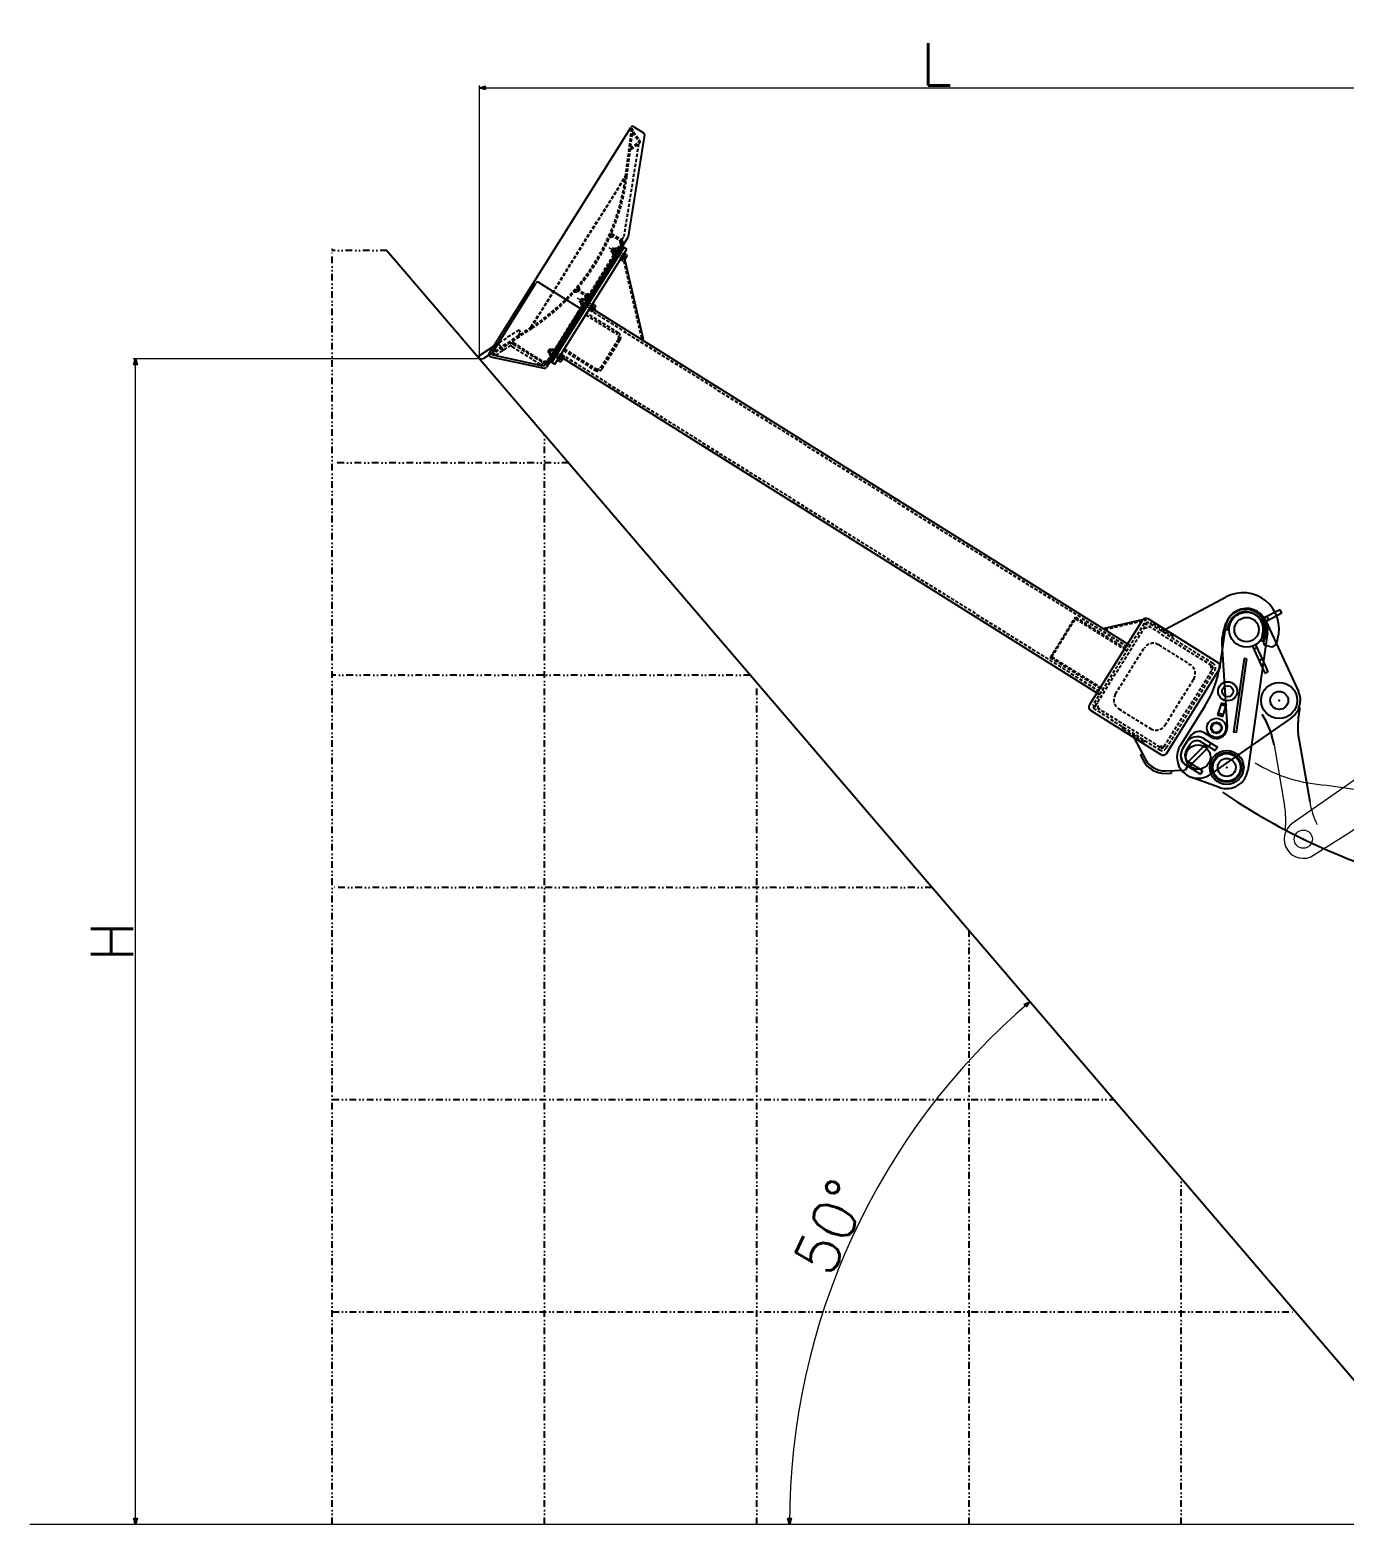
# Model space of a CAD drawing. Header units: millimetres. Extents: x -14999406 to 535, y -382 to 520.
# Drawn here: x -733 to -114, y -353 to 351 of the extents above; entities that cross this region are included whole.
import ezdxf

# ---------------------------------------------------------------- set-up
doc = ezdxf.new("R2010")
doc.units = ezdxf.units.MM
doc.header["$LTSCALE"] = 0.25
doc.header["$PDSIZE"] = 1
for name, pattern in [('CENTER2', [28.575, 19.05, -3.175, 3.175, -3.175]), ('DASHED2', [9.525, 6.35, -3.175]), ('DIVIDE', [31.75, 12.7, -6.35, 0, -6.35, 0, -6.35])]:
    doc.linetypes.add(name, pattern=pattern)
doc.layers.add('Layer0016', color=7, linetype='Continuous')
doc.layers.add('Layer0024', color=7, linetype='Continuous')
doc.styles.add('dcStyle0', font='txt.shx', dxfattribs={"bigfont": 'bigfont'})
doc.dimstyles.new('dc_Ang01', dxfattribs={"dimtxt": 20, "dimasz": 3.000002, "dimexe": 1, "dimexo": 1, "dimgap": 1.000001, "dimtad": 3, "dimdsep": 46, "dimtxsty": 'dcStyle0', "dimblk1": 'OPEN30', "dimblk2": 'OPEN30', "dimsah": 1, "dimcen": 0.09, "dimclrd": 7, "dimclre": 7, "dimclrt": 7, "dimadec": 0, "dimazin": 2, "dimtfac": 1, "dimtdec": 4, "dimtmove": 0, "dimatfit": 3, "dimfxl": 1, "dimarcsym": 1})
doc.dimstyles.new('dc_Rotated', dxfattribs={"dimtxt": 20, "dimasz": 3.000002, "dimexe": 1, "dimexo": 1, "dimgap": 1, "dimtad": 3, "dimdec": 1, "dimdsep": 46, "dimtxsty": 'dcStyle0', "dimblk1": 'OPEN30', "dimblk2": 'OPEN30', "dimsah": 1, "dimcen": 0.09, "dimclrd": 7, "dimclre": 7, "dimclrt": 2, "dimadec": 0, "dimazin": 2, "dimtfac": 1, "dimtdec": 4, "dimtmove": 0, "dimatfit": 3, "dimfxl": 1, "dimarcsym": 1})
doc.dimstyles.new('dc_Rotated_F2', dxfattribs={"dimtxt": 20, "dimasz": 3.000002, "dimexe": 1, "dimexo": 1, "dimgap": 1, "dimtad": 3, "dimdsep": 46, "dimtxsty": 'dcStyle0', "dimblk1": 'OPEN30', "dimblk2": 'OPEN30', "dimsah": 1, "dimcen": 0.09, "dimse1": 1, "dimclrd": 7, "dimclre": 7, "dimclrt": 7, "dimadec": 0, "dimazin": 2, "dimtfac": 1, "dimtdec": 4, "dimtmove": 0, "dimatfit": 3, "dimfxl": 1, "dimarcsym": 1})

# ---------------------------------------------------------------- blocks, each defined once
blk = doc.blocks.new('DC_GROUP_ＤＸＦ１９_1')
at = {"layer": 'Layer0024', "color": 7, "linetype": 'Continuous', "lineweight": 25}
blk.add_line((-135.03, 15.93), (-130.04, -12.8), dxfattribs=at)
for centre, start, end in [((-186.26, 7.03), 10.96529, 32.15287), ((-95.62, 22.77), 171.85538, 189.85151)]:
    blk.add_arc(centre, 40, start, end, dxfattribs=at)
at = {"layer": 'Layer0024', "color": 7, "linetype": 'Continuous', "lineweight": 18}
blk.add_arc((-90.63, -5.96), 40, 189.84574, 206.09749, dxfattribs=at)
at = {"layer": 'Layer0024', "color": 7, "linetype": 'Continuous'}
for p in [(-144.41, 34.89), (-133.06, -30.49)]:
    blk.add_point(p, dxfattribs=at)
blk = doc.blocks.new('DC_GROUP_ＤＸＦ１９_3')
at = {"layer": 'Layer0024', "color": 7, "linetype": 'Continuous', "lineweight": 18}
for p, q in [((-80.1, 11.33), (-62.37, 15.26)), ((-46.54, 14.26), (-56.96, 15.52)), ((-5.8, 13.44), (5.63, 14.35)), ((-104.02, 0.82), (-138.23, -23.11)), ((-14.17, -9.99), (8.43, -5.36)), ((-25.55, -11.06), (-14.17, -9.99)), ((-53.28, -16.34), (-73.25, -16.23)), ((-110.32, -26.82), (-128.26, -38.12))]:
    blk.add_line(p, q, dxfattribs=at)
for centre, radius in [((6.43, 4.41), 5.45), ((-133.06, -30.49), 4.28)]:
    blk.add_circle(centre, radius, dxfattribs=at)
for centre, radius, start, end in [((-58.9, -0.44), 16.08, 83.09515, 102.48426), ((-22.09, 216.17), 203.39, 263.09514, 274.59284), ((6.43, 4.41), 9.97, 281.57102, 94.59284), ((-65.62, -54.09), 67, 102.48427, 124.97282), ((-53.1, 15.66), 32, 269.67644, 295.43738), ((-28.73, -35.57), 24.73, 82.50624, 115.43738), ((-73.64, -85.05), 68.83, 89.67645, 122.20677), ((-133.06, -30.49), 9.01, 124.97282, 302.20676)]:
    blk.add_arc(centre, radius, start, end, dxfattribs=at)
at = {"layer": 'Layer0024', "color": 7, "linetype": 'Continuous'}
for p in [(6.43, 4.41), (-58.9, -0.44), (-133.06, -30.49)]:
    blk.add_point(p, dxfattribs=at)
blk = doc.blocks.new('DC_GROUP_ＤＸＦ１９_24')
at = {"layer": 'Layer0024', "color": 7, "linetype": 'Continuous', "lineweight": 18}
for p, q in [((-33.11, -11.82), (-50.31, 7.29)), ((-121.97, -4.99), (-52.15, -15.35)), ((-68.24, -12.97), (-70.24, -2.64)), ((72.29, -132.7), (-3.86, -42.31)), ((6.99, -98.5), (-26.42, -71.89)), ((59.14, -148.55), (30.32, -119.44))]:
    blk.add_line(p, q, dxfattribs=at)
blk.add_circle((-58.9, -0.44), 5.9, dxfattribs=at)
for centre, radius, start, end in [((-58.9, -0.44), 11.56, 41.98752, 190.97451), ((-118.58, 65.56), 70.63, 238.20596, 267.25209), ((-57.94, -34.18), 33.42, 17.51136, 41.98752), ((-63.63, -92.67), 78.16, 40.11277, 81.55424), ((-102.33, -91.03), 45.37, 32.86352, 73.15311), ((-55.89, -61.03), 9.91, 212.86351, 277.69556), ((-42, -75.29), 9.99, 77.92112, 100.04379), ((-46.73, -97.4), 32.61, 51.46568, 77.92112), ((-158.8, -306.69), 266.14, 44.71346, 51.46568)]:
    blk.add_arc(centre, radius, start, end, dxfattribs=at)
at = {"layer": 'Layer0024', "color": 7, "linetype": 'Continuous', "lineweight": 25}
blk.add_arc((-2.84, 237.51), 297.9, 235.60723, 253.1531, dxfattribs=at)
at = {"layer": 'Layer0024', "color": 7, "linetype": 'Continuous'}
for p in [(-169.14, 3.3), (-58.9, -0.44), (-55.89, -61.03)]:
    blk.add_point(p, dxfattribs=at)
at = {"layer": 'Layer0024', "color": 5, "linetype": 'Continuous'}
blk.add_point((72, -147.69), dxfattribs=at)
blk = doc.blocks.new('DC_GROUP_ＤＸＦ１９_33')
at = {"layer": 'Layer0024', "color": 7, "linetype": 'Continuous', "lineweight": 18}
blk.add_line((-146.85, 13.88), (-141.87, -14.86), dxfattribs=at)
at = {"layer": 'Layer0024', "color": 7, "linetype": 'Continuous', "lineweight": 25}
for centre, start, end in [((-95.62, 22.77), 167.5386, 188.72619), ((-186.26, 7.03), 9.83997, 27.83609)]:
    blk.add_arc(centre, 40, start, end, dxfattribs=at)
at = {"layer": 'Layer0024', "color": 7, "linetype": 'Continuous', "lineweight": 18}
blk.add_arc((-181.28, -21.7), 40, 353.59398, 9.84573, dxfattribs=at)
at = {"layer": 'Layer0024', "color": 7, "linetype": 'Continuous'}
for p in [(-144.41, 34.89), (-133.06, -30.49)]:
    blk.add_point(p, dxfattribs=at)
blk = doc.blocks.new('DC_GROUP_ＤＸＦ１９_26')
at = {"layer": 'Layer0016', "color": 7, "linetype": 'DASHED2', "lineweight": 25}
for p, q in [((-502.83, 206.71), (-516.73, 197.61)), ((-502.66, 209.45), (-514.46, 201.73)), ((-502.83, 206.71), (-501.97, 208.41)), ((-502.83, 206.71), (-501.97, 208.41)), ((-502.66, 209.45), (-501.97, 208.41)), ((-502.66, 209.45), (-501.97, 208.41))]:
    blk.add_line(p, q, dxfattribs=at)
at = {"layer": 'Layer0016', "color": 7, "linetype": 'Continuous', "lineweight": 25}
for p, q in [((-514.46, 201.73), (-521.9, 196.86)), ((-516.73, 197.61), (-519.32, 195.92)), ((-521.9, 196.86), (-521.22, 195.81)), ((-521.9, 196.86), (-521.22, 195.81)), ((-521.22, 195.81), (-519.32, 195.92)), ((-521.22, 195.81), (-519.32, 195.92))]:
    blk.add_line(p, q, dxfattribs=at)
at = {"layer": 'Layer0016', "color": 7, "linetype": 'CENTER2', "lineweight": 25}
blk.add_line((-512.53, 203.53), (-509.88, 199.49), dxfattribs=at)
blk = doc.blocks.new('DC_GROUP_ＤＸＦ１９_27')
at = {"layer": 'Layer0016', "color": 7, "linetype": 'Continuous', "lineweight": 25}
for p, q in [((-144.08, 77.62), (-151.42, 73.72)), ((-143.19, 75.94), (-144.08, 77.62)), ((-151.42, 73.72), (-152.91, 72.93)), ((-152.91, 72.93), (-152.02, 71.25)), ((-152.02, 71.25), (-150.52, 72.05)), ((-150.68, 72.4), (-135.33, 39.08)), ((-143.19, 75.94), (-150.52, 72.05)), ((-150.26, 74.34), (-149.37, 72.66)), ((-169.66, 69.67), (-172.34, 51.39)), ((-149.87, 66.79), (-159.25, 1.87)), ((-155.58, 61.05), (-157.03, 60.38)), ((-157.03, 60.38), (-152.28, 50.07)), ((-154.95, 59.69), (-156.41, 59.02)), ((-155.58, 61.05), (-151.86, 52.98)), ((-160.92, 54.63), (-165.92, 19.99)), ((-159.73, 54.46), (-164.74, 19.82)), ((-159.73, 54.46), (-160.92, 54.63)), ((-152.44, 54.24), (-153.9, 53.57)), ((-152.28, 50.07), (-151.18, 47.67)), ((-151.86, 52.98), (-149.72, 48.34)), ((-151.18, 47.67), (-149.72, 48.34)), ((-179.43, 32.1), (-191.08, 13.5)), ((-171.65, 33.8), (-173.41, 28.07)), ((-173.12, 29.02), (-170.73, 28.29)), ((-169.55, 32.11), (-171.94, 32.84)), ((-171.65, 33.8), (-169.26, 33.07)), ((-171.02, 27.33), (-169.26, 33.07)), ((-173.41, 28.07), (-171.02, 27.33)), ((-138.68, 26.7), (-157.57, 13.49)), ((-188.12, 15.01), (-189.82, 12.3)), ((-179.18, 14.13), (-187.1, 6.1)), ((-181, 15.27), (-174.56, 11.24)), ((-179.99, 16.88), (-173.55, 12.85)), ((-179.18, 14.13), (-178.54, 13.49)), ((-176.52, 14.7), (-177.53, 13.09)), ((-164.74, 19.82), (-165.92, 19.99)), ((-186.51, 14), (-188.21, 11.29)), ((-178.53, 12.08), (-185.04, 5.48)), ((-178.53, 12.08), (-178.54, 13.49)), ((-157.57, 13.49), (-176.87, -0.01)), ((-157.57, 13.49), (-176.87, -0.01)), ((-173.55, 12.85), (-174.56, 11.24)), ((-187.95, 4.17), (-181.51, 0.13)), ((-187.1, 6.1), (-186.46, 5.47)), ((-180.5, 1.74), (-186.95, 5.78)), ((-185.59, 4.93), (-186.6, 3.32)), ((-186.46, 5.47), (-185.04, 5.48)), ((-180.5, 1.74), (-181.51, 0.13)), ((-172.56, -6.1), (-186.02, -1.21)), ((-172.56, -6.1), (-186.02, -1.21))]:
    blk.add_line(p, q, dxfattribs=at)
for centre, radius in [((-159.76, 68.22), 8.26), ((-159.76, 68.22), 5.76), ((-168.69, 39.17), 4.5), ((-144.41, 34.89), 8.5), ((-168.69, 39.17), 2.6), ((-144.41, 34.89), 4.25), ((-173.98, 21.96), 4.5), ((-173.98, 21.96), 2.6), ((-182.6, 8.19), 5.76), ((-169.14, 3.3), 8), ((-169.14, 3.3), 8), ((-169.14, 3.3), 6.96), ((-169.14, 3.3), 6.96), ((-169.14, 3.3), 6.5), ((-169.14, 3.3), 6.5), ((-169.14, 3.3), 4.25), ((-169.14, 3.3), 4.25)]:
    blk.add_circle(centre, radius, dxfattribs=at)
for centre, radius, start, end in [((-159.76, 68.22), 10, 351.77762, 171.66699), ((-221.81, 58.64), 50, 327.94817, 351.66699), ((-144.41, 34.89), 10, 304.95946, 24.73448), ((-183.12, 11.88), 5.9, 57.94817, 147.94817), ((-183.12, 11.88), 4, 57.94817, 147.94817), ((-182.6, 8.19), 10, 147.94817, 250.04293), ((-184.82, 9.17), 5.9, 147.94817, 237.94817), ((-184.82, 9.17), 4, 147.94817, 237.94817), ((-169.14, 3.3), 10, 250.04293, 351.77762), ((-169.14, 3.3), 10, 250.04293, 351.77762), ((-182.6, 8.19), 10, 250.04293, 304.95946)]:
    blk.add_arc(centre, radius, start, end, dxfattribs=at)
blk = doc.blocks.new('DC_GROUP_ＤＸＦ１９_28')
at = {"layer": 'Layer0016', "color": 7, "linetype": 'Continuous', "lineweight": 13}
for p, q in [((-472.35, 220.61), (-473.57, 221.37)), ((-473.48, 221.83), (-472.1, 224.03)), ((-473.11, 222.11), (-471.89, 221.35)), ((-472.35, 220.61), (-470.51, 223.55)), ((-470.97, 222.81), (-472.19, 223.58)), ((-470.51, 223.55), (-471.73, 224.31))]:
    blk.add_line(p, q, dxfattribs=at)
for centre, radius, start, end in [((-472.92, 221.48), 0.657, 106.72885, 189.1675), ((-470.77, 221.66), 2.38, 126.64977, 169.24658), ((-471.54, 223.68), 0.657, 106.72885, 189.1675)]:
    blk.add_arc(centre, radius, start, end, dxfattribs=at)
blk = doc.blocks.new('DC_GROUP_ＤＸＦ１９_29')
at = {"layer": 'Layer0016', "color": 7, "linetype": 'Continuous', "lineweight": 13}
for p, q in [((-487.21, 196.88), (-488.43, 197.64)), ((-488.34, 198.1), (-486.96, 200.3)), ((-487.97, 198.38), (-486.75, 197.61)), ((-487.21, 196.88), (-485.37, 199.82)), ((-485.83, 199.08), (-487.05, 199.84)), ((-485.37, 199.82), (-486.59, 200.58))]:
    blk.add_line(p, q, dxfattribs=at)
for centre, radius, start, end in [((-487.78, 197.75), 0.657, 106.72885, 189.1675), ((-485.63, 197.93), 2.38, 126.64977, 169.24658), ((-486.4, 199.95), 0.657, 106.72885, 189.1675)]:
    blk.add_arc(centre, radius, start, end, dxfattribs=at)
blk = doc.blocks.new('DC_GROUP_ＤＸＦ１９_30')
at = {"layer": 'Layer0016', "color": 7, "linetype": 'Continuous', "lineweight": 13}
for p, q in [((-487.21, 196.88), (-488.43, 197.64)), ((-488.34, 198.1), (-486.96, 200.3)), ((-487.97, 198.38), (-486.75, 197.61)), ((-487.21, 196.88), (-485.37, 199.82)), ((-485.83, 199.08), (-487.05, 199.84)), ((-485.37, 199.82), (-486.59, 200.58))]:
    blk.add_line(p, q, dxfattribs=at)
for centre, radius, start, end in [((-487.78, 197.75), 0.657, 106.72885, 189.1675), ((-485.63, 197.93), 2.38, 126.64977, 169.24658), ((-486.4, 199.95), 0.657, 106.72885, 189.1675)]:
    blk.add_arc(centre, radius, start, end, dxfattribs=at)
blk = doc.blocks.new('DC_GROUP_ＤＸＦ１９_32')
at = {"layer": 'Layer0016', "color": 7, "linetype": 'Continuous', "lineweight": 13}
for p, q in [((-458.62, 245.56), (-457.24, 247.76)), ((-457.49, 244.34), (-455.66, 247.28)), ((-456.12, 246.55), (-457.33, 247.31)), ((-455.66, 247.28), (-456.87, 248.04)), ((-457.49, 244.34), (-458.71, 245.11)), ((-458.25, 245.84), (-457.03, 245.08))]:
    blk.add_line(p, q, dxfattribs=at)
for centre, radius, start, end in [((-455.91, 245.4), 2.38, 126.64977, 169.24658), ((-456.68, 247.41), 0.657, 106.72885, 189.1675), ((-458.06, 245.21), 0.657, 106.72885, 189.1675)]:
    blk.add_arc(centre, radius, start, end, dxfattribs=at)
blk = doc.blocks.new('DC_GROUP_ＤＸＦ１９_31')
at = {"layer": 'Layer0016', "color": 7, "linetype": 'CENTER2', "lineweight": 13}
blk.add_line((-452.19, 243.07), (-460.28, 248.13), dxfattribs=at)
at = {"layer": 'Layer0016', "color": 7, "linetype": 'Continuous', "lineweight": 13}
for p, q in [((-458.47, 247.88), (-459.26, 246.61)), ((-459.18, 246.26), (-459.26, 246.61)), ((-456.61, 244.81), (-459.23, 246.45)), ((-458.12, 247.96), (-459.18, 246.26)), ((-458.12, 247.96), (-458.47, 247.88)), ((-455.69, 246.28), (-458.31, 247.92)), ((-452.82, 244.64), (-458.12, 247.96)), ((-453.88, 242.95), (-459.18, 246.26)), ((-455.62, 246.39), (-456.68, 244.7)), ((-456.5, 244.58), (-456.61, 244.81)), ((-455.44, 246.28), (-455.69, 246.28)), ((-454.27, 242.33), (-453.31, 241.72)), ((-453.81, 243.06), (-452.85, 242.46)), ((-451.56, 244.21), (-452.94, 242)), ((-452.89, 244.53), (-451.93, 243.93)), ((-452.44, 245.26), (-451.47, 244.66))]:
    blk.add_line(p, q, dxfattribs=at)
at = {"layer": 'Layer0016', "color": 7, "linetype": 'Continuous', "lineweight": 25}
for p, q in [((-456.02, 247.83), (-455.51, 247.51)), ((-458.14, 244.43), (-457.64, 244.12)), ((-454.42, 242.1), (-454.92, 242.42)), ((-454.42, 242.1), (-452.29, 245.49)), ((-452.29, 245.49), (-452.8, 245.81))]:
    blk.add_line(p, q, dxfattribs=at)
at = {"layer": 'Layer0016', "color": 7, "linetype": 'Continuous', "lineweight": 13}
for centre, radius, start, end in [((-453.5, 242.35), 0.657, 286.72885, 9.1675), ((-454.27, 244.37), 2.38, 306.64977, 349.24658), ((-452.12, 244.55), 0.657, 286.72885, 9.1675)]:
    blk.add_arc(centre, radius, start, end, dxfattribs=at)
at = {"layer": 'Layer0016', "linetype": 'Continuous'}
blk.add_blockref('DC_GROUP_ＤＸＦ１９_32', (0, 0), dxfattribs=at)
blk = doc.blocks.new('DC_GROUP_ＤＸＦ１９_25')
at = {"layer": 'Layer0016', "color": 7, "linetype": 'Continuous', "lineweight": 25}
for p, q in [((-516.6, 198.32), (-449.89, 304.86)), ((-448.51, 305.18), (-443.98, 302.35)), ((-443.53, 301.34), (-451.2, 253.42)), ((-451.34, 253.05), (-489.64, 191.87)), ((-488.42, 194.96), (-454.45, 249.2)), ((-487.06, 194.11), (-453.1, 248.35)), ((-485.7, 193.26), (-451.74, 247.5)), ((-454.45, 249.2), (-451.74, 247.5)), ((-453.79, 244.23), (-453.21, 244.36)), ((-453.21, 244.36), (-444.16, 205.03)), ((-514.99, 199), (-494.68, 231.44)), ((-493.3, 231.76), (-474.42, 219.94)), ((-474.11, 218.56), (-490.12, 192.99)), ((-473, 220.7), (-472.5, 220.38)), ((-472.5, 220.38), (-470.37, 223.77)), ((-470.88, 224.09), (-470.37, 223.77)), ((-469.27, 218.37), (-469.78, 218.69)), ((-469.27, 218.37), (-467.15, 221.76)), ((-468.93, 220.04), (-215.84, 61.57)), ((-467.15, 221.76), (-467.66, 222.08)), ((-444.75, 204.9), (-444.16, 205.03)), ((-514.35, 197.49), (-491.17, 192.54)), ((-487.35, 196.65), (-485.23, 200.04)), ((-485.74, 200.36), (-485.23, 200.04)), ((-484.13, 194.64), (-482.01, 198.03)), ((-482.01, 198.03), (-482.52, 198.35)), ((-515.96, 196.81), (-490.7, 191.42)), ((-488.42, 194.96), (-485.7, 193.26)), ((-487.86, 196.97), (-487.35, 196.65)), ((-484.13, 194.64), (-484.64, 194.95)), ((-483.37, 196.99), (-230.27, 38.52)), ((-198.32, 68.32), (-169.43, 83.65)), ((-208.93, 72.6), (-233.81, 32.87)), ((-226.72, 68.89), (-208.66, 73.04)), ((-173.12, 52.54), (-206.17, 73.24)), ((-170.85, 66.53), (-169.5, 71.07)), ((-170.85, 66.53), (-169.52, 71.02)), ((-170.85, 66.53), (-169.52, 71.02)), ((-170.85, 66.53), (-169.52, 71.02)), ((-169.37, 70.98), (-170.23, 68.11)), ((-169.37, 70.98), (-170.23, 68.11)), ((-169.37, 70.98), (-170.23, 68.11)), ((-169.37, 70.98), (-170.23, 68.11)), ((-168.22, 70.64), (-169.08, 67.76)), ((-168.22, 70.64), (-169.08, 67.76)), ((-168.22, 70.64), (-169.08, 67.76)), ((-168.22, 70.64), (-169.08, 67.76)), ((-226.58, 68.3), (-226.72, 68.89)), ((-169.08, 67.76), (-170.23, 68.11)), ((-169.08, 67.76), (-170.23, 68.11)), ((-169.08, 67.76), (-170.23, 68.11)), ((-169.08, 67.76), (-170.23, 68.11)), ((-152.22, 65.88), (-153.07, 63.01)), ((-152.22, 65.88), (-153.07, 63.01)), ((-152.22, 65.88), (-153.07, 63.01)), ((-152.22, 65.88), (-153.07, 63.01)), ((-151.06, 65.54), (-151.92, 62.67)), ((-151.06, 65.54), (-151.92, 62.67)), ((-151.06, 65.54), (-151.92, 62.67)), ((-151.06, 65.54), (-151.92, 62.67)), ((-150.91, 65.55), (-151.76, 62.67)), ((-145.17, 63.79), (-145.73, 61.92)), ((-171.45, 61.31), (-168.99, 22.28)), ((-151.92, 62.67), (-153.07, 63.01)), ((-151.92, 62.67), (-153.07, 63.01)), ((-151.92, 62.67), (-153.07, 63.01)), ((-151.92, 62.67), (-153.07, 63.01)), ((-148.83, 60.24), (-150.75, 60.81)), ((-197.36, 10.05), (-172.48, 49.79)), ((-233.17, 30.11), (-200.12, 9.42)), ((-212.84, 17.38), (-207.34, 7.02)), ((-189.98, 12.04), (-186.32, 17.89)), ((-176.63, 17.73), (-179.43, 19.48)), ((-209.81, 9.11), (-208.75, 9.67)), ((-209.81, 9.11), (-208.4, 6.46)), ((-198.17, 1.71), (-188.7, 2.04)), ((-198.13, 0.51), (-195.13, 0.62)), ((-195.13, 0.62), (-195.17, 1.82)), ((-187.64, 3.73), (-188.7, 2.04)), ((-187.64, 3.73), (-188.14, 4.05))]:
    blk.add_line(p, q, dxfattribs=at)
at = {"layer": 'Layer0016', "color": 7, "linetype": 'DASHED2', "lineweight": 25}
for p, q in [((-452.41, 281.6), (-449.52, 304.14)), ((-451.81, 281.52), (-448.92, 304.06)), ((-448.92, 304.06), (-449.52, 304.14)), ((-449.13, 302.41), (-448.66, 302.78)), ((-448.66, 302.78), (-445.72, 298.98)), ((-446.23, 297.07), (-453.22, 253.43)), ((-450.11, 294.84), (-446.31, 297.77)), ((-449.74, 294.36), (-445.94, 297.3)), ((-449.13, 302.41), (-446.2, 298.61)), ((-450.11, 294.84), (-449.74, 294.36)), ((-497.01, 210.74), (-452.58, 281.71)), ((-452.58, 281.71), (-452.41, 281.6)), ((-496.84, 210.63), (-452.41, 281.6)), ((-459.9, 252.93), (-458.02, 253.51)), ((-458.97, 254.82), (-459.29, 254.31)), ((-459.29, 254.31), (-454.54, 251.33)), ((-458.97, 254.82), (-454.22, 251.84)), ((-470.12, 225.31), (-454.35, 250.5)), ((-469.61, 224.99), (-453.84, 250.18)), ((-455.3, 251.81), (-454.82, 249.74)), ((-454.22, 251.84), (-453.22, 253.43)), ((-453.79, 244.23), (-444.75, 204.9)), ((-476.69, 227.16), (-474.42, 227.49)), ((-475.69, 228.28), (-470.86, 225.26)), ((-475.62, 228.24), (-475.3, 228.74)), ((-475.3, 228.74), (-470.54, 225.77)), ((-474.33, 229.89), (-474.03, 227.95)), ((-471.62, 225.74), (-471.15, 223.67)), ((-471.3, 226.24), (-469.24, 226.72)), ((-470.12, 225.31), (-469.61, 224.99)), ((-470.67, 224.43), (-489.56, 194.26)), ((-470.8, 223.09), (-489.05, 193.94)), ((-469.57, 219.03), (-215.2, 59.76)), ((-471.11, 216.57), (-456.28, 207.28)), ((-455.8, 208.04), (-470.63, 217.33)), ((-515.53, 197.69), (-496.51, 210.13)), ((-505.35, 203.44), (-505.36, 204.34)), ((-496.84, 210.63), (-502.83, 206.71)), ((-497.01, 210.74), (-496.84, 210.63)), ((-464.16, 191.68), (-455.77, 205.08)), ((-463.39, 191.21), (-455.01, 204.6)), ((-515.53, 197.69), (-515.85, 198.19)), ((-514.26, 198.52), (-513.6, 197.52)), ((-513.6, 197.52), (-507.24, 201.67)), ((-505.95, 201.69), (-491.85, 192.86)), ((-505.35, 203.44), (-490.39, 194.07)), ((-505.31, 202.7), (-490.71, 193.56)), ((-482.73, 198.01), (-228.36, 38.74)), ((-481.67, 199.7), (-466.84, 190.41)), ((-481.19, 200.46), (-466.36, 191.18)), ((-495.46, 196.54), (-495.14, 197.05)), ((-491.85, 192.86), (-491.22, 193.88)), ((-491.15, 194.55), (-489.08, 195.02)), ((-252.27, 55.12), (-240.39, 74.11)), ((-251.59, 55.41), (-240.34, 73.38)), ((-240.39, 74.11), (-215.84, 58.74)), ((-240.34, 73.38), (-216.16, 58.23)), ((-208.03, 71.22), (-232.17, 32.67)), ((-231.15, 32.03), (-207.01, 70.58)), ((-226.58, 68.3), (-207.04, 72.79)), ((-208.66, 73.04), (-207.17, 73.38)), ((-208.03, 71.22), (-176.16, 51.26)), ((-206.63, 71.75), (-207.27, 70.74)), ((-207.04, 72.79), (-207.17, 73.38)), ((-175.52, 52.28), (-206.63, 71.75)), ((-205.05, 70.77), (-204.57, 71.53)), ((-194.4, 65.16), (-204.57, 71.53)), ((-208.07, 68.88), (-205.32, 69.52)), ((-199.96, 67.58), (-199.49, 68.34)), ((-199.12, 67.05), (-198.32, 68.32)), ((-194.88, 64.4), (-194.4, 65.16)), ((-221.6, 37.85), (-208.08, 59.45)), ((-216.16, 58.23), (-217.43, 59.03)), ((-215.84, 61.57), (-214.57, 60.78)), ((-201.19, 61.03), (-186.27, 51.69)), ((-252.27, 55.12), (-227.73, 39.76)), ((-251.59, 55.41), (-227.41, 40.26)), ((-198.64, 13.09), (-175.78, 49.61)), ((-176.84, 51.69), (-176.2, 48.93)), ((-198.21, 23.2), (-184.69, 44.8)), ((-197.63, 12.46), (-174.76, 48.97)), ((-230.27, 38.52), (-229, 37.72)), ((-232.17, 32.67), (-200.3, 12.71)), ((-232.04, 31.17), (-231.4, 32.19)), ((-232.04, 31.17), (-200.93, 11.7)), ((-229.45, 30.97), (-230.09, 33.72)), ((-220.02, 30.96), (-205.1, 21.62)), ((-217.98, 22.37), (-218.46, 21.6)), ((-208.28, 15.24), (-218.46, 21.6)), ((-212.89, 19.18), (-213.37, 18.42)), ((-212.84, 17.38), (-212.04, 18.65)), ((-207.81, 16), (-208.28, 15.24)), ((-200.97, 13.14), (-198.22, 13.77))]:
    blk.add_line(p, q, dxfattribs=at)
at = {"layer": 'Layer0016', "color": 7, "linetype": 'CENTER2', "lineweight": 13}
blk.add_line((-466.21, 218.81), (-475.14, 224.4), dxfattribs=at)
at = {"layer": 'Layer0016', "color": 7, "linetype": 'Continuous', "lineweight": 13}
for p, q in [((-473.32, 224.15), (-474.12, 222.88)), ((-474.04, 222.53), (-474.12, 222.88)), ((-471.47, 221.08), (-474.08, 222.72)), ((-472.98, 224.23), (-474.04, 222.53)), ((-468.74, 219.22), (-474.04, 222.53)), ((-472.98, 224.23), (-473.32, 224.15)), ((-470.55, 222.55), (-473.17, 224.18)), ((-467.68, 220.91), (-472.98, 224.23)), ((-470.48, 222.66), (-471.54, 220.97)), ((-471.36, 220.85), (-471.47, 221.08)), ((-470.3, 222.55), (-470.55, 222.55)), ((-467.74, 221.95), (-469.7, 218.81)), ((-469.13, 218.6), (-468.17, 217.99)), ((-468.67, 219.33), (-467.71, 218.73)), ((-466.42, 220.47), (-467.8, 218.27)), ((-467.75, 220.8), (-466.79, 220.19)), ((-467.29, 221.53), (-466.33, 220.93)), ((-488.18, 200.42), (-488.98, 199.15)), ((-488.9, 198.8), (-488.98, 199.15)), ((-486.33, 197.35), (-488.94, 198.99)), ((-487.84, 200.5), (-488.9, 198.8)), ((-483.6, 195.48), (-488.9, 198.8)), ((-487.84, 200.5), (-488.18, 200.42)), ((-485.41, 198.82), (-488.03, 200.45)), ((-482.54, 197.18), (-487.84, 200.5)), ((-485.34, 198.93), (-486.4, 197.24)), ((-486.22, 197.12), (-486.33, 197.35)), ((-485.16, 198.82), (-485.41, 198.82)), ((-482.6, 198.22), (-484.56, 195.08)), ((-482.15, 197.8), (-481.19, 197.2)), ((-483.99, 194.86), (-483.03, 194.26)), ((-483.53, 195.6), (-482.57, 194.99)), ((-481.28, 196.74), (-482.66, 194.54)), ((-482.61, 197.07), (-481.65, 196.46))]:
    blk.add_line(p, q, dxfattribs=at)
at = {"layer": 'Layer0016', "color": 7, "linetype": 'CENTER2', "lineweight": 25}
blk.add_line((-481.55, 195.38), (-488.91, 199.99), dxfattribs=at)
blk.add_line((-481.55, 195.38), (-488.91, 199.99), dxfattribs=at)
at = {"layer": 'Layer0016', "color": 7, "linetype": 'Continuous', "lineweight": 25}
blk.add_circle((-173.98, 21.96), 2.25, dxfattribs=at)
for centre, radius, start, end in [((-449.04, 304.33), 1, 57.94817, 147.94817), ((-444.51, 301.5), 1, 350.90468, 57.94817), ((-452.19, 253.58), 1, 327.94817, 350.90468), ((-493.83, 230.91), 1, 57.94817, 147.94817), ((-474.96, 219.09), 1, 327.94817, 57.94817), ((-515.75, 197.79), 1, 147.94817, 257.94817), ((-514.14, 198.47), 1, 147.94817, 257.94817), ((-490.97, 193.52), 1, 257.94817, 327.94817), ((-490.49, 192.4), 1, 257.94817, 327.94817), ((-161.47, 68.63), 17, 343.44817, 117.94817), ((-160.2, 68.31), 9.7, 343.44817, 163.44817), ((-160.22, 68.26), 9.55, 343.44817, 163.44817), ((-160.22, 68.26), 9.55, 343.44817, 163.44817), ((-160.22, 68.26), 9.55, 343.44817, 163.44817), ((-160.22, 68.26), 9.55, 343.44817, 163.44817), ((-207.23, 71.54), 2, 57.94817, 147.94817), ((-160.22, 68.26), 8.35, 343.44817, 163.44817), ((-160.22, 68.26), 8.35, 343.44817, 163.44817), ((-160.22, 68.26), 8.35, 343.44817, 163.44817), ((-160.22, 68.26), 8.35, 343.44817, 163.44817), ((-156.48, 62.26), 15, 163.44817, 183.60098), ((-150.32, 62.24), 1.5, 163.44817, 253.44817), ((-148.12, 62.63), 2.5, 253.44817, 343.44817), ((-174.18, 50.85), 2, 327.94817, 57.94817), ((-232.11, 31.81), 2, 147.94817, 237.94817), ((-173.98, 21.96), 5, 237.94817, 3.60098), ((-182.08, 15.24), 5, 57.94817, 147.94817), ((-199.06, 11.11), 2, 237.94817, 327.94817), ((-185.07, 8.97), 5.8, 147.94817, 237.94817), ((-198.51, 11.71), 11.2, 207.94817, 271.94817), ((-198.51, 11.71), 10, 207.94817, 271.94817)]:
    blk.add_arc(centre, radius, start, end, dxfattribs=at)
at = {"layer": 'Layer0016', "color": 7, "linetype": 'DASHED2', "lineweight": 25}
for centre, radius, start, end in [((-446.67, 298.25), 0.6, 307.69674, 37.69674), ((-446.67, 298.25), 1.2, 307.69674, 37.69674), ((-551.6, 294.31), 100, 303.1996, 352.69674), ((-551.6, 294.31), 100.6, 303.1996, 352.69674), ((-454.85, 250.82), 0.6, 327.94817, 57.94817), ((-454.85, 250.82), 1.2, 327.94817, 57.94817), ((-471.18, 224.75), 1.2, 327.94817, 57.94817), ((-471.18, 224.75), 0.6, 327.94817, 57.94817), ((-457.13, 205.92), 1.6, 327.94817, 57.94817), ((-457.13, 205.92), 2.5, 327.94817, 57.94817), ((-506.59, 200.67), 2.4, 57.94817, 123.1996), ((-506.59, 200.67), 1.2, 57.94817, 123.1996), ((-490.07, 194.58), 1.2, 237.94817, 327.94817), ((-490.07, 194.58), 0.6, 237.94817, 327.94817), ((-465.51, 192.53), 2.5, 237.94817, 327.94817), ((-465.51, 192.53), 1.6, 237.94817, 327.94817), ((-203.84, 56.8), 5, 57.94817, 147.94817), ((-188.93, 47.46), 5, 327.94817, 57.94817), ((-176.8, 50.24), 1.2, 327.94817, 57.94817), ((-176.8, 50.24), 2.4, 327.94817, 57.94817), ((-217.37, 35.2), 5, 147.94817, 237.94817), ((-202.45, 25.86), 5, 237.94817, 327.94817), ((-199.66, 13.73), 2.4, 237.94817, 327.94817), ((-199.66, 13.73), 1.2, 237.94817, 327.94817)]:
    blk.add_arc(centre, radius, start, end, dxfattribs=at)
at = {"layer": 'Layer0016', "color": 7, "linetype": 'Continuous', "lineweight": 13}
for centre, radius, start, end in [((-468.36, 218.62), 0.657, 286.72885, 9.1675), ((-469.13, 220.64), 2.38, 306.64977, 349.24658), ((-466.98, 220.82), 0.657, 286.72885, 9.1675), ((-481.84, 197.09), 0.657, 286.72885, 9.1675), ((-483.22, 194.89), 0.657, 286.72885, 9.1675), ((-483.99, 196.91), 2.38, 306.64977, 349.24658)]:
    blk.add_arc(centre, radius, start, end, dxfattribs=at)
at = {"layer": 'Layer0016', "linetype": 'Continuous'}
for name in ['DC_GROUP_ＤＸＦ１９_31', 'DC_GROUP_ＤＸＦ１９_28', 'DC_GROUP_ＤＸＦ１９_26', 'DC_GROUP_ＤＸＦ１９_29', 'DC_GROUP_ＤＸＦ１９_30', 'DC_GROUP_ＤＸＦ１９_27']:
    blk.add_blockref(name, (0, 0), dxfattribs=at)
blk = doc.blocks.new('_Open30')
at = {"color": 0, "linetype": 'ByBlock', "lineweight": -2}
for p, q in [((-1, 0.267949), (0, 0)), ((0, 0), (-1, -0.267949)), ((0, 0), (-1, 0))]:
    blk.add_line(p, q, dxfattribs=at)
blk = doc.blocks.new('*D57')
at = {"layer": 'Layer0016', "color": 7, "linetype": 'Continuous', "lineweight": 13}
blk.add_arc((-51.13, -353.21), 324.04, 130.57096, 180, dxfattribs=at)
at = {"layer": 'Layer0016', "color": 7, "xscale": 3.000002807615286, "yscale": 2.999989368223643}
for p, rotation in [((-261.88, -107.07), 40.83618985449743), ((-375.17, -353.21), 269.73477306184)]:
    blk.add_blockref('_Open30', p, dxfattribs=dict(at, rotation=rotation))
at = {"layer": 'Layer0016', "color": 7, "insert": (-346.4, -217.31), "char_height": 20, "attachment_point": 8, "rotation": 65.28548, "style": 'dcStyle0'}
blk.add_mtext('\\T1.00;50°', dxfattribs=at)
blk = doc.blocks.new('*D58')
at = {"layer": 'Layer0016', "color": 7, "linetype": 'Continuous', "lineweight": 13}
for p, q in [((-521.22, 196.81), (-521.22, 324.54)), ((-90.55, -276.21), (-90.55, 324.54)), ((-521.22, 323.54), (-90.55, 323.54))]:
    blk.add_line(p, q, dxfattribs=at)
at = {"layer": 'Layer0016', "color": 7, "xscale": 3.000002807615286, "yscale": 2.999989368223643}
for p, rotation in [((-521.22, 323.54), 180), ((-90.55, 323.54), 360)]:
    blk.add_blockref('_Open30', p, dxfattribs=dict(at, rotation=rotation))
at = {"layer": 'Layer0016', "color": 7, "insert": (-305.89, 324.54), "char_height": 20, "attachment_point": 8, "style": 'dcStyle0'}
blk.add_mtext('\\T1.00;L', dxfattribs=at)
blk = doc.blocks.new('*D59')
at = {"layer": 'Layer0016', "color": 7, "linetype": 'Continuous', "lineweight": 13}
for p, q in [((-522.22, 195.81), (-684.33, 195.81)), ((-683.33, -353.21), (-683.33, 195.81))]:
    blk.add_line(p, q, dxfattribs=at)
at = {"layer": 'Layer0016', "color": 7, "xscale": 3.000002807615286, "yscale": 2.999989368223643}
for p, rotation in [((-683.33, 195.81), 90), ((-683.33, -353.21), 270)]:
    blk.add_blockref('_Open30', p, dxfattribs=dict(at, rotation=rotation))
at = {"layer": 'Layer0016', "color": 7, "insert": (-684.33, -78.7), "char_height": 20, "attachment_point": 8, "rotation": 90, "style": 'dcStyle0'}
blk.add_mtext('\\T1.00;H', dxfattribs=at)

msp = doc.modelspace()

# ---------------------------------------------------------------- linework, layer by layer
at = {"layer": 'Layer0016', "color": 3, "linetype": 'Continuous', "lineweight": 13}
msp.add_line((-590.554, 246.791), (-590.554, 247.791), dxfattribs=at)
at = {"layer": 'Layer0016', "color": 7, "linetype": 'DIVIDE', "lineweight": 25}
for p, q in [((-564.869, 246.791), (-590.554, 246.791)), ((-590.554, -353.209), (-590.554, 246.791)), ((-490.554, -353.209), (-490.554, 159.998)), ((-479.246, 146.791), (-590.554, 146.791)), ((-393.624, 46.791), (-590.554, 46.791)), ((-390.554, -353.209), (-390.554, 43.207)), ((-308.001, -53.209), (-590.554, -53.209)), ((-290.554, -353.209), (-290.554, -73.585)), ((-590.554, -153.209), (-222.379, -153.209)), ((-190.554, -353.209), (-190.554, -190.377)), ((-590.554, -253.209), (-136.756, -253.209))]:
    msp.add_line(p, q, dxfattribs=at)
at = {"layer": 'Layer0016', "color": 7, "linetype": 'Continuous', "lineweight": 25}
msp.add_line((-564.869, 246.791), (-51.134, -353.209), dxfattribs=at)
at = {"layer": 'Layer0016', "color": 7, "linetype": 'Continuous', "lineweight": 18}
msp.add_line((-733.054, -353.209), (526.736, -353.209), dxfattribs=at)

# ---------------------------------------------------------------- block references
at = {"layer": 'Layer0016', "linetype": 'Continuous'}
msp.add_blockref('DC_GROUP_ＤＸＦ１９_25', (0, 0), dxfattribs=at)
at = {"layer": 'Layer0024', "linetype": 'Continuous'}
for name in ['DC_GROUP_ＤＸＦ１９_1', 'DC_GROUP_ＤＸＦ１９_33', 'DC_GROUP_ＤＸＦ１９_3', 'DC_GROUP_ＤＸＦ１９_24']:
    msp.add_blockref(name, (0, 0), dxfattribs=at)

# ---------------------------------------------------------------- dimensions: what is measured, and where the dimension line sits
at = {"layer": 'Layer0016', "linetype": 'Continuous', "lineweight": 13}
dim = msp.add_linear_dim(base=(-90.554, 323.545), p1=(-521.221, 195.814), p2=(-90.554, -277.209), text='L', dimstyle='dc_Rotated', override={"dimtxt": 20, "dimasz": 3.000002, "dimexe": 1, "dimexo": 1, "dimgap": 1, "dimtad": 3, "dimtih": 0, "dimtoh": 0, "dimdec": 2, "dimlfac": 1, "dimzin": 8, "dimtxsty": 'dcStyle0', "dimblk1": 'Open30', "dimblk2": 'Open30', "dimsah": 1, "dimclrd": 7, "dimclre": 7, "dimclrt": 7, "dimazin": 2, "dimtofl": 1, "dimtolj": 0, "dimtzin": 8, "dimarcsym": 1}, dxfattribs=at)
dim.commit()
dim.dimension.update_dxf_attribs({"geometry": '*D58', "text_midpoint": (-305.887, 323.545), "dimtype": 160})
dim = msp.add_angular_dim_2l(base=(-345.491, -217.729), line1=((-733.054, -353.209), (526.736, -353.209)), line2=((-564.869, 246.791), (-51.134, -353.209)), text='50°', dimstyle='dc_Ang01', override={"dimtxt": 20, "dimasz": 3.000002, "dimexe": 1, "dimexo": 1, "dimgap": 1.000001, "dimtad": 3, "dimtih": 0, "dimtoh": 0, "dimdec": 2, "dimlfac": 1, "dimzin": 8, "dimtxsty": 'dcStyle0', "dimblk1": 'Open30', "dimblk2": 'Open30', "dimsah": 1, "dimclrd": 7, "dimclre": 7, "dimclrt": 7, "dimazin": 2, "dimtofl": 1, "dimtolj": 0, "dimtzin": 8, "dimarcsym": 1}, dxfattribs=at)
dim.commit()
dim.dimension.update_dxf_attribs({"geometry": '*D57', "text_midpoint": (-345.491, -217.729), "dimtype": 162})
dim = msp.add_linear_dim(base=(-683.33, 195.814), p1=(-683.33, -353.209), p2=(-521.221, 195.814), angle=90, text='H', dimstyle='dc_Rotated_F2', override={"dimtxt": 20, "dimasz": 3.000002, "dimexe": 1, "dimexo": 1, "dimgap": 1, "dimtad": 3, "dimtih": 0, "dimtoh": 0, "dimdec": 2, "dimlfac": 1, "dimzin": 8, "dimtxsty": 'dcStyle0', "dimblk1": 'Open30', "dimblk2": 'Open30', "dimsah": 1, "dimse1": 1, "dimclrd": 7, "dimclre": 7, "dimclrt": 7, "dimazin": 2, "dimtofl": 1, "dimtolj": 0, "dimtzin": 8, "dimarcsym": 1}, dxfattribs=at)
dim.commit()
dim.dimension.update_dxf_attribs({"geometry": '*D59', "text_midpoint": (-683.33, -78.697), "dimtype": 160})

doc.saveas('drawing.dxf')
